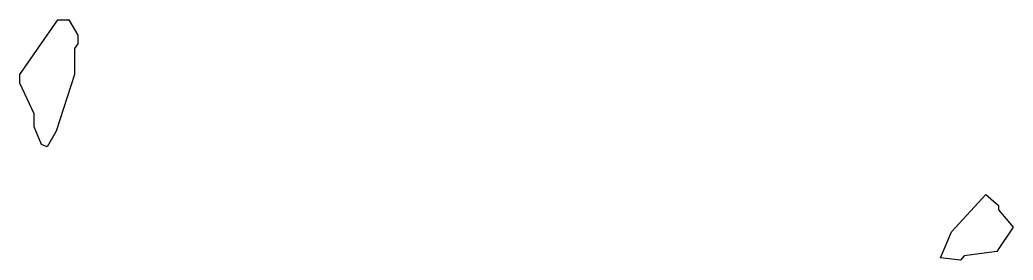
# Model space of a CAD drawing. Header units: millimetres. Extents: x 0 to 1176, y 0 to 285.
import ezdxf

# ---------------------------------------------------------------- set-up
doc = ezdxf.new("R2010")
doc.units = ezdxf.units.MM
doc.layers.add('C', color=7, linetype='Continuous')

msp = doc.modelspace()

# ---------------------------------------------------------------- linework, layer by layer
at = {"layer": 'C'}
for points in [[(25.7, 137.3), (17.1, 158), (17.1, 173.6), (0, 209.8), (0, 220.2), (45, 285), (58, 285), (68.8, 266.8), (68.8, 256.4), (64.5, 251.2), (64.5, 220.2), (43, 152.8), (32.3, 134.6), (25.7, 137.3)], [(1090, 2.6), (1102.9, 33.8), (1143.7, 77.9), (1158.8, 64.9), (1158.8, 59.7), (1175.9, 39), (1156.6, 10.4), (1118, 5.2), (1113.7, 0), (1090, 2.6)]]:
    msp.add_lwpolyline(points, close=True, dxfattribs=at)

doc.saveas('drawing.dxf')
